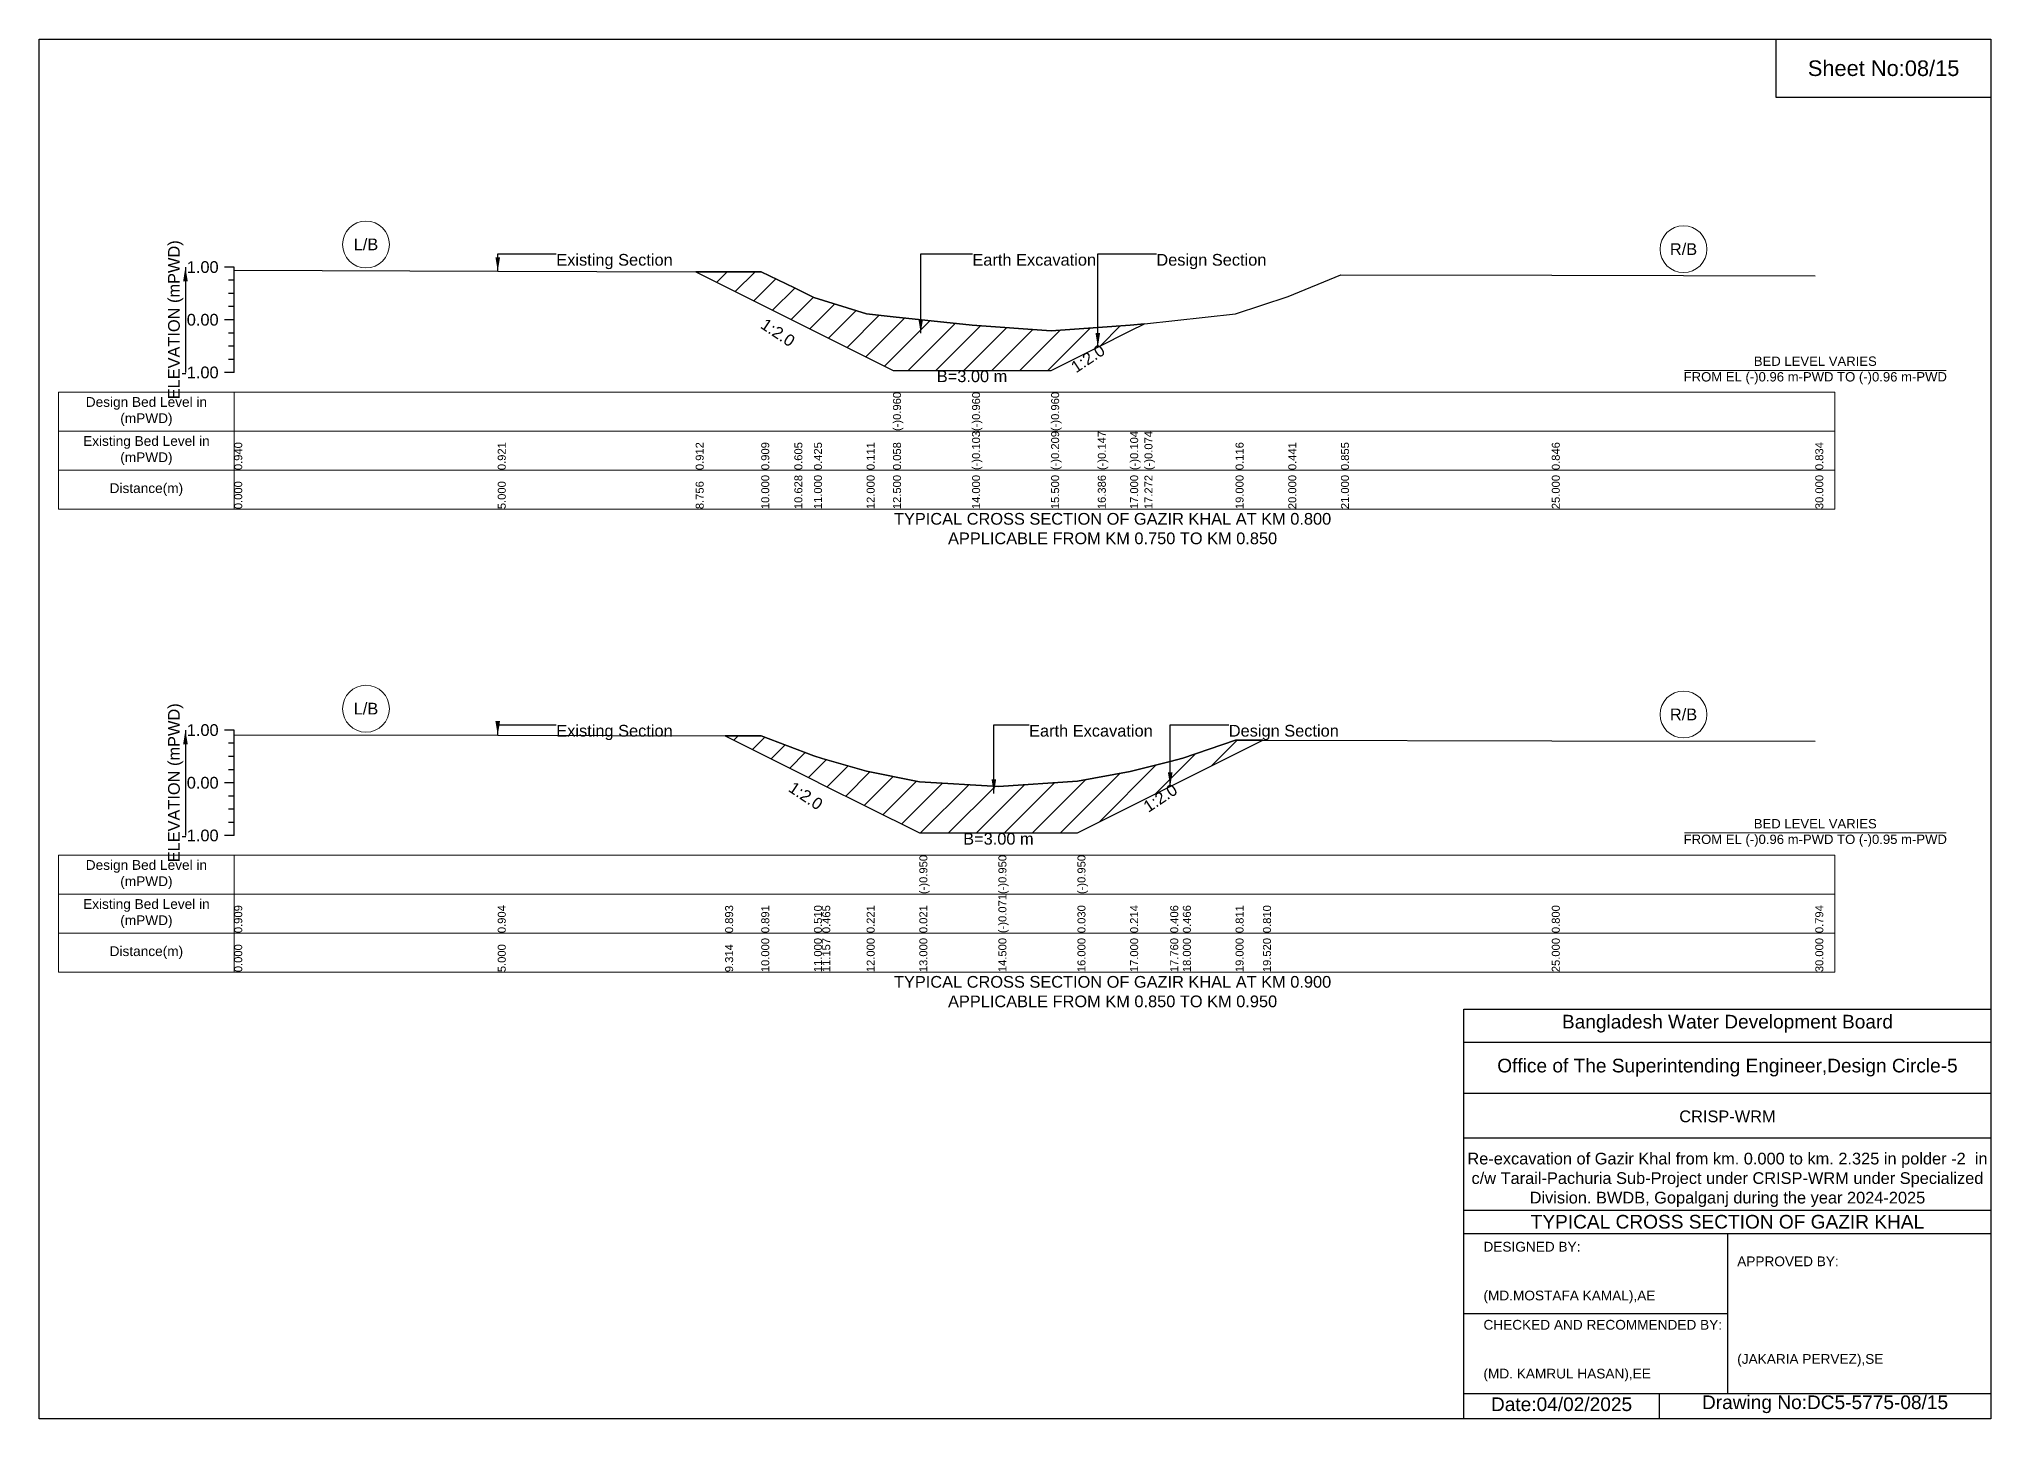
# Model space of a CAD drawing. Header units: inches. Extents: x 91000 to 258000, y -5656 to 9994.
# Drawn here: x 170000 to 178000, y -5656 to 0 of the extents above; entities that cross this region are included whole.
import ezdxf

# ---------------------------------------------------------------- set-up
doc = ezdxf.new("R2010")
doc.units = ezdxf.units.IN
doc.header["$LTSCALE"] = 7
doc.header["$MEASUREMENT"] = 0
for name, color, linetype, lineweight in [('Cross section Data Border', 7, 'Continuous', 9), ('Cross Section Labels', 7, 'Continuous', 9), ('Existing_Bed_Level for Xsection', 7, 'Continuous', 25)]:
    doc.layers.add(name, color=color, linetype=linetype, lineweight=lineweight)
doc.styles.get("Standard").update_dxf_attribs({"font": 'arial.ttf'})
doc.dimstyles.get("Standard").update_dxf_attribs({"dimtxt": 0.18, "dimasz": 0.18, "dimexe": 0.18, "dimexo": 0.0625, "dimgap": 0.09, "dimtad": 0, "dimtih": 1, "dimtoh": 1, "dimdec": 4, "dimzin": 0, "dimdsep": 46, "dimtxsty": 'Standard', "dimcen": 0.09, "dimadec": 0, "dimazin": 0, "dimtfac": 1, "dimtdec": 4, "dimtofl": 0, "dimtmove": 0, "dimatfit": 3, "dimfxl": 1, "dimtolj": 1, "dimtzin": 0, "dimarcsym": 0})

msp = doc.modelspace()

# ---------------------------------------------------------------- hatches: boundary and pattern name
at = {"layer": 'Existing_Bed_Level for Xsection'}
h = msp.add_hatch(dxfattribs=at)
h.set_pattern_fill('ANSI31', color=256, scale=648, style=0)
h.paths.add_polyline_path([(172691.3, -953.9), (172960, -1088.2), (173095.7, -1156), (173176, -1196.2), (173392, -1304.2), (173500, -1358.2), (173824, -1358.2), (174148, -1358.2), (174339.4, -1262.5), (174472, -1196.2), (174530.7, -1166.9), (174472, -1173.3), (174339.4, -1182.6), (174148, -1196), (173824, -1173.1), (173500, -1138.4), (173392, -1126.9), (173176, -1059.1), (173095.7, -1020.2), (172960, -954.5)])
h = msp.add_hatch(dxfattribs=at)
h.set_pattern_fill('ANSI31', color=256, scale=648, style=0)
h.paths.add_polyline_path([(172811.9, -2855.8), (172960, -2929.9), (173176, -3037.9), (173210, -3054.8), (173392, -3145.9), (173608, -3253.9), (173932, -3253.9), (174256, -3253.9), (174472, -3145.9), (174636.2, -3063.8), (174688, -3037.9), (174904, -2929.9), (175016.3, -2873.7), (174904, -2873.5), (174688, -2948), (174636.2, -2961.1), (174472, -3002.4), (174256, -3042.2), (173932, -3064), (173608, -3044.1), (173392, -3000.9), (173210, -2948.3), (173176, -2938.5), (172960, -2856.2)])

# ---------------------------------------------------------------- linework, layer by layer
for points in [[(170000, 0), (178000, 0), (178000, -5656), (170000, -5656)], [(177120, 0), (178000, 0), (178000, -240), (177120, -240)]]:
    msp.add_lwpolyline(points, close=True)
for points in [[(175840, -5656), (175840, -3976), (178000, -3976)], [(175840, -4112), (178000, -4112)], [(175840, -4320), (178000, -4320)], [(175840, -4504), (178000, -4504)], [(175840, -4800), (178000, -4800)], [(175840, -4896), (178000, -4896)], [(176920, -4896), (176920, -5552)], [(175840, -5224), (176920, -5224)], [(175840, -5552), (178000, -5552)], [(176640, -5552), (176640, -5656)]]:
    msp.add_lwpolyline(points)
at = {"layer": 'Cross section Data Border'}
for points in [[(170080, -1446.9), (177360, -1446.9), (177360, -1926.9), (170080, -1926.9)], [(170080, -3344.7), (177360, -3344.7), (177360, -3824.7), (170080, -3824.7)]]:
    msp.add_lwpolyline(points, close=True, dxfattribs=at)
for points in [[(170800, -1446.9), (170800, -1926.9)], [(170080, -1606.9), (177360, -1606.9)], [(170080, -1766.9), (177360, -1766.9)], [(170800, -3344.7), (170800, -3824.7)], [(170080, -3504.7), (177360, -3504.7)], [(170080, -3664.7), (177360, -3664.7)]]:
    msp.add_lwpolyline(points, dxfattribs=at)
at = {"layer": 'Cross Section Labels'}
for points in [[(176744.2, -1358.2), (177815.8, -1358.2)], [(176744.2, -3253.9), (177815.8, -3253.9)]]:
    msp.add_lwpolyline(points, dxfattribs=at)
for centre in [(171340, -841.9), (176740, -861.4), (171340, -2744.9), (176740, -2768.5)]:
    msp.add_circle(centre, 96, dxfattribs=at)
at = {"layer": 'Existing_Bed_Level for Xsection'}
for points in [[(170800, -934.9), (170760, -934.9)], [(170800, -1366.9), (170800, -1150.9), (170800, -934.9)], [(170800, -947.8), (171880, -951.9), (172691.3, -953.9), (172960, -954.5), (173095.7, -1020.2), (173176, -1059.1), (173392, -1126.9), (173500, -1138.4), (173500, -1138.4), (173824, -1173.1), (173824, -1173.1), (174148, -1196), (174148, -1196), (174339.4, -1182.6), (174472, -1173.3), (174530.7, -1166.9), (174904, -1125.8), (175120, -1055.6), (175336, -966.2), (176200, -968.1), (177280, -970.7)], [(170800, -988.9), (170776, -988.9)], [(170800, -1042.9), (170776, -1042.9)], [(170800, -1096.9), (170776, -1096.9)], [(170800, -1150.9), (170760, -1150.9)], [(170800, -1204.9), (170776, -1204.9)], [(170800, -1258.9), (170776, -1258.9)], [(170800, -1312.9), (170776, -1312.9)], [(170800, -1366.9), (170760, -1366.9)], [(170800, -2832.7), (170760, -2832.7)], [(170800, -3264.7), (170800, -3048.7), (170800, -2832.7)], [(170800, -2852.3), (171880, -2853.4), (172811.9, -2855.8), (172960, -2856.2), (173176, -2938.5), (173210, -2948.3), (173392, -3000.9), (173608, -3044.1), (173608, -3044.1), (173932, -3064), (173932, -3064), (174256, -3042.2), (174256, -3042.2), (174472, -3002.4), (174636.2, -2961.1), (174688, -2948), (174904, -2873.5), (175016.3, -2873.7), (176200, -2875.9), (177280, -2877.2)], [(170800, -2886.7), (170776, -2886.7)], [(170800, -2940.7), (170776, -2940.7)], [(170800, -2994.7), (170776, -2994.7)], [(170800, -3048.7), (170760, -3048.7)], [(170800, -3102.7), (170776, -3102.7)], [(170800, -3156.7), (170776, -3156.7)], [(170800, -3264.7), (170760, -3264.7)], [(170800, -3210.7), (170776, -3210.7)]]:
    msp.add_lwpolyline(points, dxfattribs=at)
for points in [[(172691.3, -953.9), (172960, -1088.2), (173095.7, -1156), (173176, -1196.2), (173392, -1304.2), (173500, -1358.2), (173500, -1358.2), (173824, -1358.2), (173824, -1358.2), (174148, -1358.2), (174148, -1358.2), (174339.4, -1262.5), (174472, -1196.2), (174530.7, -1166.9), (174530.7, -1166.9), (174530.7, -1166.9), (174472, -1173.3), (174339.4, -1182.6), (174148, -1196), (174148, -1196), (173824, -1173.1), (173824, -1173.1), (173500, -1138.4), (173500, -1138.4), (173392, -1126.9), (173176, -1059.1), (173095.7, -1020.2), (172960, -954.5)], [(172811.9, -2855.8), (172960, -2929.9), (173176, -3037.9), (173210, -3054.8), (173392, -3145.9), (173608, -3253.9), (173608, -3253.9), (173932, -3253.9), (173932, -3253.9), (174256, -3253.9), (174256, -3253.9), (174472, -3145.9), (174636.2, -3063.8), (174688, -3037.9), (174904, -2929.9), (175016.3, -2873.7), (175016.3, -2873.7), (175016.3, -2873.7), (174904, -2873.5), (174688, -2948), (174636.2, -2961.1), (174472, -3002.4), (174256, -3042.2), (174256, -3042.2), (173932, -3064), (173932, -3064), (173608, -3044.1), (173608, -3044.1), (173392, -3000.9), (173210, -2948.3), (173176, -2938.5), (172960, -2856.2)]]:
    msp.add_lwpolyline(points, close=True, dxfattribs=at)

# ---------------------------------------------------------------- texts
at = {"attachment_point": 5}
for s, insert, char_height in [('Sheet No:08/15', (177560, -120), 64), ('Bangladesh Water Development Board', (176920, -4036), 56), ('Office of The Superintending Engineer,Design Circle-5', (176920, -4216), 56)]:
    msp.add_mtext(s, dxfattribs=dict(at, insert=insert, char_height=char_height))
for s, insert, char_height, width, attachment_point in [('CRISP-WRM', (176920, -4416), 48, 2240, 5), ('Re-excavation of Gazir Khal from km. 0.000 to km. 2.325 in polder -2  in c/w Tarail-Pachuria Sub-Project under CRISP-WRM under Specialized Division. BWDB, Gopalganj during the year 2024-2025', (176920, -4676), 48, 2160, 5), ('TYPICAL CROSS SECTION OF GAZIR KHAL', (176920, -4848), 56, 2240, 5), ('DESIGNED BY:^J^J^J(MD.MOSTAFA KAMAL),AE', (175920, -5056), 40, 1120, 4), ('APPROVED BY:^J^J^J^J^J^J(JAKARIA PERVEZ),SE', (176960, -5216), 40, 1120, 4), ('CHECKED AND RECOMMENDED BY:^J^J^J(MD. KAMRUL HASAN),EE', (175920, -5376), 40, 1120, 4), ('Date:04/02/2025', (176240, -5596), 56, 1120, 5), ('Drawing No:DC5-5775-08/15', (177320, -5596), 56, 1760, 5)]:
    msp.add_mtext(s, dxfattribs=dict(insert=insert, char_height=char_height, width=width, attachment_point=attachment_point))
at = {"layer": 'Cross section Data Border', "char_height": 40, "width": 640, "attachment_point": 5}
for s, insert in [('Design Bed Level in (mPWD)', (170440, -1526.9)), ('Existing Bed Level in (mPWD)', (170440, -1686.9)), ('Distance(m)', (170440, -1846.9)), ('Design Bed Level in (mPWD)', (170440, -3424.7)), ('Existing Bed Level in (mPWD)', (170440, -3584.7)), ('Distance(m)', (170440, -3744.7))]:
    msp.add_mtext(s, dxfattribs=dict(at, insert=insert))
at = {"layer": 'Cross Section Labels'}
for s, insert, char_height, attachment_point in [('L/B', (171340, -841.9), 48, 5), ('Existing Section', (172120, -880.9), 48, 1), ('Earth Excavation', (173825.4, -880.9), 48, 1), ('Design Section', (174579.4, -880.9), 48, 1), ('R/B', (176740, -861.4), 48, 5), ('B=3.00 m', (173824, -1358.2), 48, 2), ('BED LEVEL VARIES ^JFROM EL (-)0.96 m-PWD TO (-)0.96 m-PWD', (177280, -1358.2), 38.4, 5), ('TYPICAL CROSS SECTION OF GAZIR KHAL AT KM 0.800^JAPPLICABLE FROM KM 0.750 TO KM 0.850', (174400, -2006.9), 48, 5), ('L/B', (171340, -2744.9), 48, 5), ('R/B', (176740, -2768.5), 48, 5), ('Existing Section', (172120, -2811.1), 48, 1), ('Earth Excavation', (174057.7, -2811.1), 48, 1), ('Design Section', (174876.2, -2811.1), 48, 1), ('BED LEVEL VARIES ^JFROM EL (-)0.96 m-PWD TO (-)0.95 m-PWD', (177280, -3253.9), 38.4, 5), ('B=3.00 m', (173932, -3253.9), 48, 2), ('TYPICAL CROSS SECTION OF GAZIR KHAL AT KM 0.900^JAPPLICABLE FROM KM 0.850 TO KM 0.950', (174400, -3904.7), 48, 5)]:
    msp.add_mtext(s, dxfattribs=dict(at, insert=insert, char_height=char_height, attachment_point=attachment_point))
at = {"layer": 'Cross Section Labels', "char_height": 48, "attachment_point": 2}
for insert, rotation in [((173041.7, -1183), 326.30993), ((174285.4, -1289.5), 33.69007), ((173156, -3081.8), 326.30993), ((174582.2, -3090.8), 33.69007)]:
    msp.add_mtext('1:2.0', dxfattribs=dict(at, insert=insert, rotation=rotation))
at = {"layer": 'Existing_Bed_Level for Xsection', "rotation": 90}
for s, insert, char_height, attachment_point in [('ELEVATION (mPWD)', (170560, -1150.9), 48, 5), ('(-)0.960', (173500, -1606.9), 32.8, 1), ('(-)0.960', (173824, -1606.9), 32.8, 1), ('(-)0.960', (174148, -1606.9), 32.8, 1), ('0.940', (170800, -1766.9), 32.8, 1), ('0.921', (171880, -1766.9), 32.8, 1), ('0.912', (172691.3, -1766.9), 32.8, 1), ('0.909', (172960, -1766.9), 32.8, 1), ('0.605', (173095.7, -1766.9), 32.8, 1), ('0.425', (173176, -1766.9), 32.8, 1), ('0.111', (173392, -1766.9), 32.8, 1), ('0.058', (173500, -1766.9), 32.8, 1), ('(-)0.103', (173824, -1766.9), 32.8, 1), ('(-)0.209', (174148, -1766.9), 32.8, 1), ('(-)0.147', (174339.4, -1766.9), 32.8, 1), ('(-)0.104', (174472, -1766.9), 32.8, 1), ('(-)0.074', (174530.7, -1766.9), 32.8, 1), ('0.116', (174904, -1766.9), 32.8, 1), ('0.441', (175120, -1766.9), 32.8, 1), ('0.855', (175336, -1766.9), 32.8, 1), ('0.846', (176200, -1766.9), 32.8, 1), ('0.834', (177280, -1766.9), 32.8, 1), ('0.000', (170800, -1926.9), 32.8, 1), ('5.000', (171880, -1926.9), 32.8, 1), ('8.756', (172691.3, -1926.9), 32.8, 1), ('10.000', (172960, -1926.9), 32.8, 1), ('10.628', (173095.7, -1926.9), 32.8, 1), ('11.000', (173176, -1926.9), 32.8, 1), ('12.000', (173392, -1926.9), 32.8, 1), ('12.500', (173500, -1926.9), 32.8, 1), ('14.000', (173824, -1926.9), 32.8, 1), ('15.500', (174148, -1926.9), 32.8, 1), ('16.386', (174339.4, -1926.9), 32.8, 1), ('17.000', (174472, -1926.9), 32.8, 1), ('17.272', (174530.7, -1926.9), 32.8, 1), ('19.000', (174904, -1926.9), 32.8, 1), ('20.000', (175120, -1926.9), 32.8, 1), ('21.000', (175336, -1926.9), 32.8, 1), ('25.000', (176200, -1926.9), 32.8, 1), ('30.000', (177280, -1926.9), 32.8, 1), ('ELEVATION (mPWD)', (170560, -3048.7), 48, 5), ('(-)0.950', (173608, -3504.7), 32.8, 1), ('(-)0.950', (173932, -3504.7), 32.8, 1), ('(-)0.950', (174256, -3504.7), 32.8, 1), ('(-)0.071', (173932, -3664.7), 32.8, 1), ('0.909', (170800, -3664.7), 32.8, 1), ('0.904', (171880, -3664.7), 32.8, 1), ('0.893', (172811.9, -3664.7), 32.8, 1), ('0.891', (172960, -3664.7), 32.8, 1), ('0.510', (173176, -3664.7), 32.8, 1), ('0.465', (173210, -3664.7), 32.8, 1), ('0.221', (173392, -3664.7), 32.8, 1), ('0.021', (173608, -3664.7), 32.8, 1), ('0.030', (174256, -3664.7), 32.8, 1), ('0.214', (174472, -3664.7), 32.8, 1), ('0.406', (174636.2, -3664.7), 32.8, 1), ('0.466', (174688, -3664.7), 32.8, 1), ('0.811', (174904, -3664.7), 32.8, 1), ('0.810', (175016.3, -3664.7), 32.8, 1), ('0.800', (176200, -3664.7), 32.8, 1), ('0.794', (177280, -3664.7), 32.8, 1), ('0.000', (170800, -3824.7), 32.8, 1), ('5.000', (171880, -3824.7), 32.8, 1), ('9.314', (172811.9, -3824.7), 32.8, 1), ('10.000', (172960, -3824.7), 32.8, 1), ('11.000', (173176, -3824.7), 32.8, 1), ('11.157', (173210, -3824.7), 32.8, 1), ('12.000', (173392, -3824.7), 32.8, 1), ('13.000', (173608, -3824.7), 32.8, 1), ('14.500', (173932, -3824.7), 32.8, 1), ('16.000', (174256, -3824.7), 32.8, 1), ('17.000', (174472, -3824.7), 32.8, 1), ('17.760', (174636.2, -3824.7), 32.8, 1), ('18.000', (174688, -3824.7), 32.8, 1), ('19.000', (174904, -3824.7), 32.8, 1), ('19.520', (175016.3, -3824.7), 32.8, 1), ('25.000', (176200, -3824.7), 32.8, 1), ('30.000', (177280, -3824.7), 32.8, 1)]:
    msp.add_mtext(s, dxfattribs=dict(at, insert=insert, char_height=char_height, attachment_point=attachment_point))
at = {"layer": 'Existing_Bed_Level for Xsection', "char_height": 48, "attachment_point": 6}
for s, insert in [('1.00', (170736, -934.9)), ('0.00', (170736, -1150.9)), ('-1.00', (170736, -1366.9)), ('1.00', (170736, -2832.7)), ('0.00', (170736, -3048.7)), ('-1.00', (170736, -3264.7))]:
    msp.add_mtext(s, dxfattribs=dict(at, insert=insert))

# ---------------------------------------------------------------- leaders
at = {"layer": 'Cross Section Labels', "annotation_type": 0, "has_hookline": 1, "hookline_direction": 0}
for points, text_width in [([(171880, -951.9), (171880, -880.9), (172119.9, -880.9)], 467.2), ([(173613.6, -1205.9), (173613.6, -880.9), (173825.3, -880.9)], 497), ([(174339.4, -1262.5), (174339.4, -880.9), (174579.3, -880.9)], 441.2), ([(171880, -2853.4), (171880, -2811.1), (172119.9, -2811.1)], 467.2), ([(173913.3, -3091.7), (173913.3, -2811.1), (174057.6, -2811.1)], 497), ([(174636.2, -3063.8), (174636.2, -2811.1), (174876.1, -2811.1)], 441.2)]:
    msp.add_leader(points, dimstyle='Standard', override={"dimasz": 57.6}, dxfattribs=dict(at, text_width=text_width))
at = {"layer": 'Existing_Bed_Level for Xsection'}
for points in [[(170600, -934.9), (170600, -1366.9)], [(170600, -2832.7), (170600, -3264.7)]]:
    msp.add_leader(points, dimstyle='Standard', override={"dimasz": 57.6}, dxfattribs=at)

doc.saveas('drawing.dxf')
